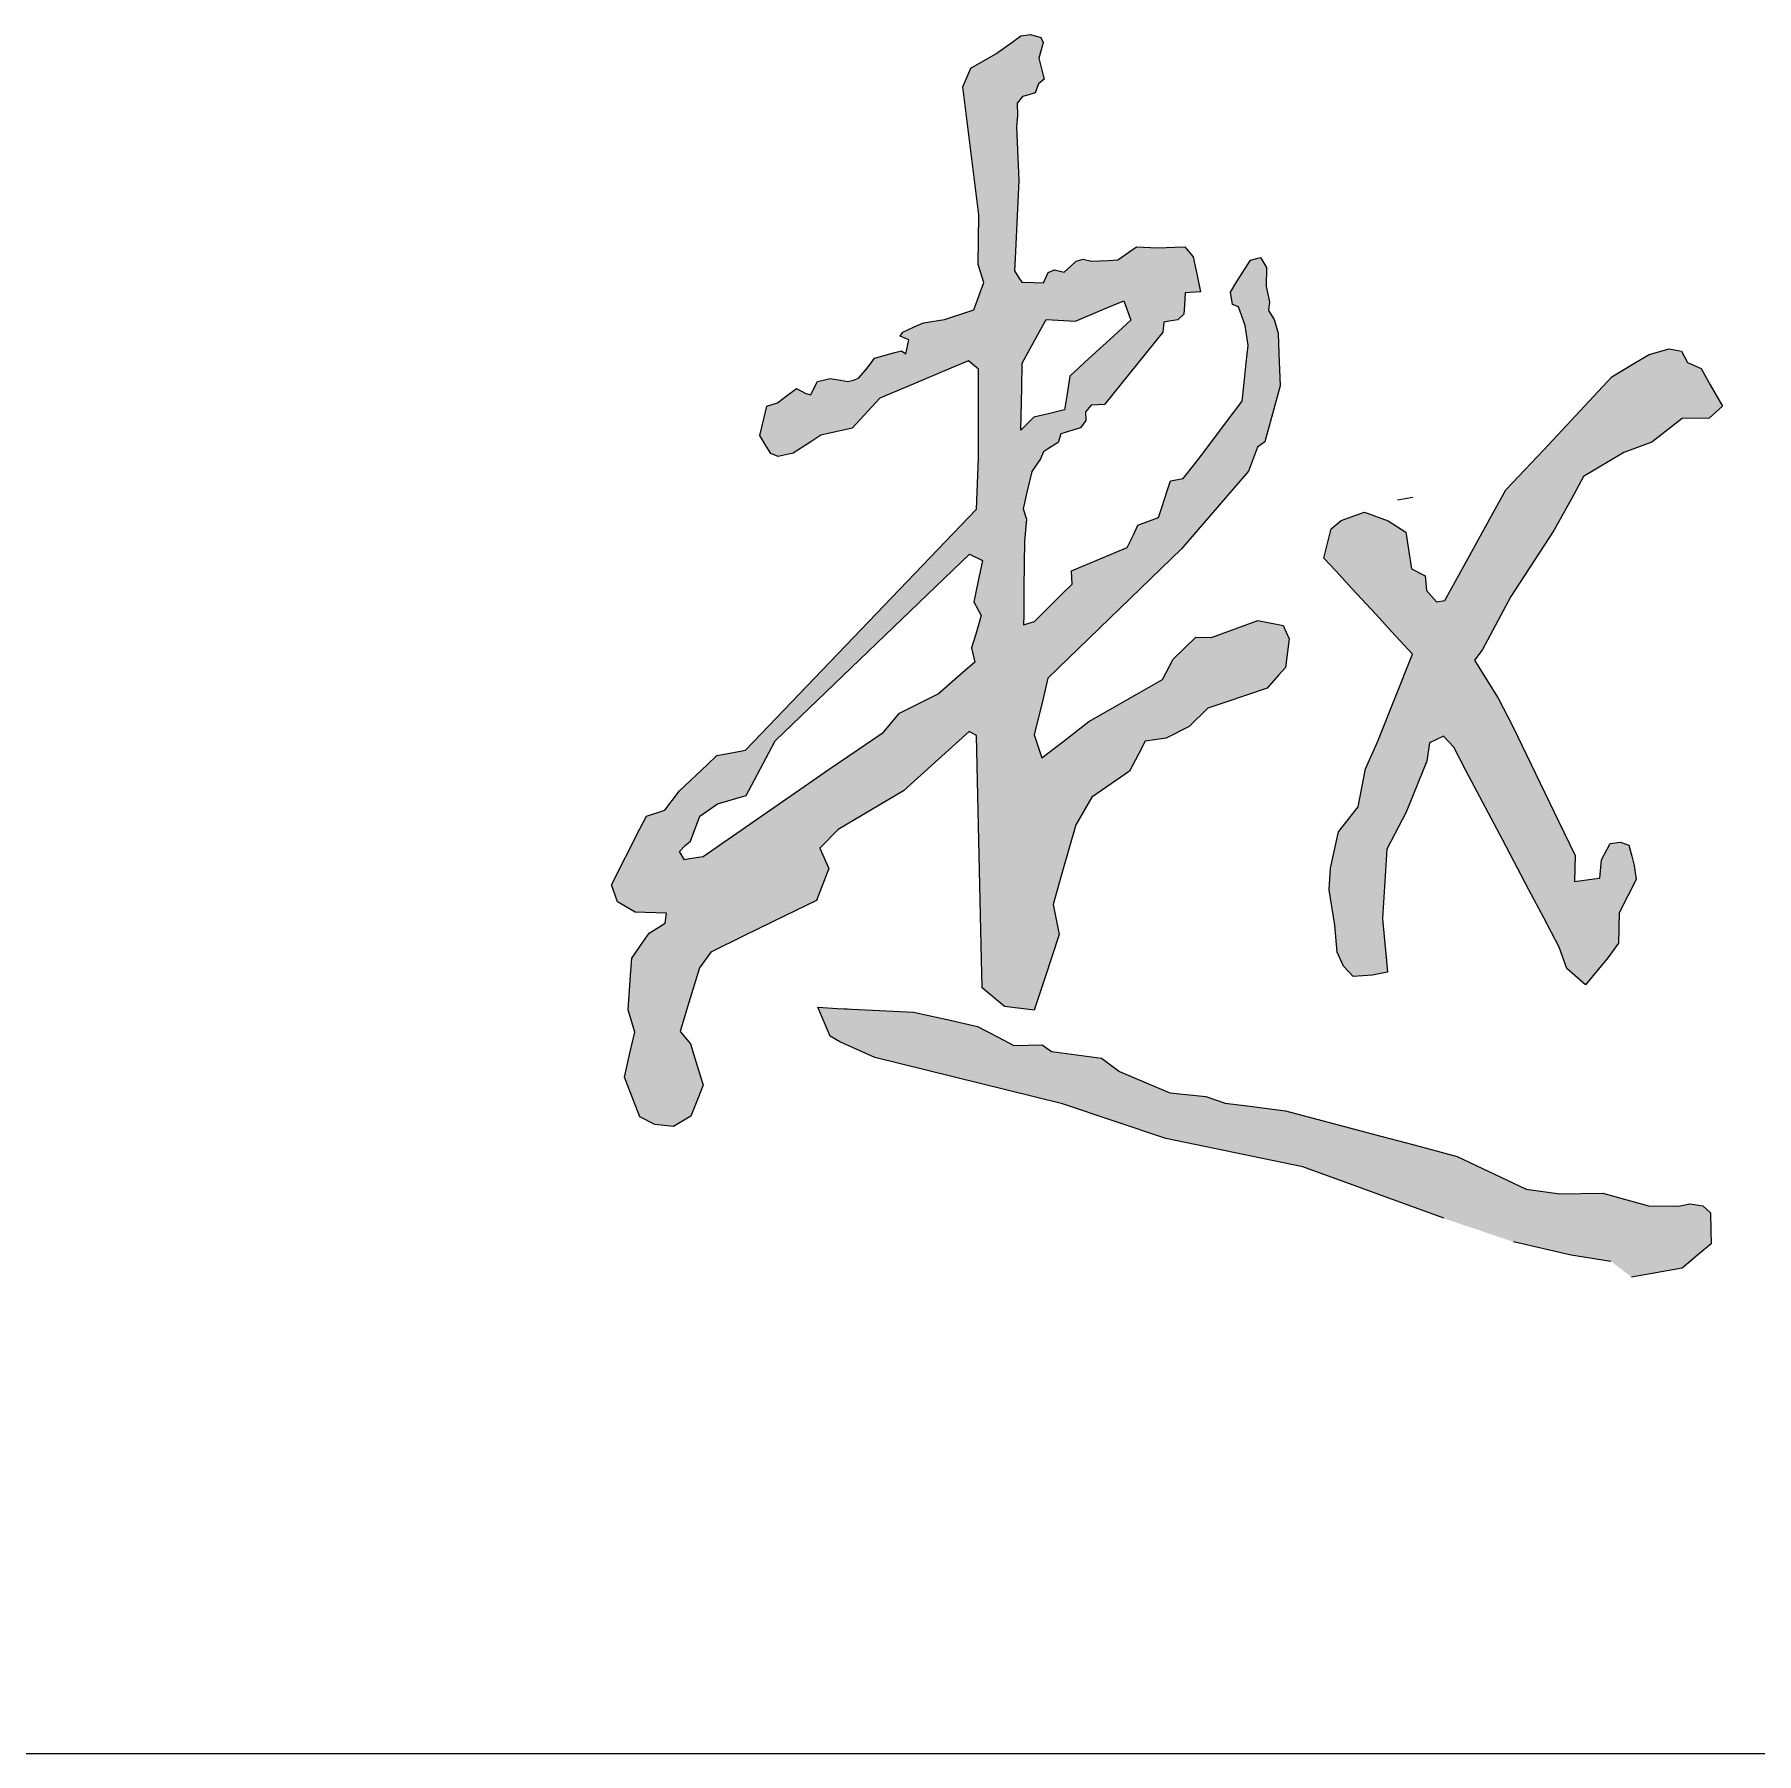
# Model space of a CAD drawing. Header units: inches. Extents: x -1293886 to -986005, y -15154 to 203628.
# Drawn here: x -1237307 to -1236730, y -2954 to -2378 of the extents above; entities that cross this region are included whole.
import ezdxf

# ---------------------------------------------------------------- set-up
doc = ezdxf.new("R2010")
doc.units = ezdxf.units.IN
doc.header["$LTSCALE"] = 100
doc.header["$MEASUREMENT"] = 0
doc.layers.get('0').update_dxf_attribs({"color": 252})
doc.layers.add('TK', color=142, linetype='Continuous')

# ---------------------------------------------------------------- blocks, each defined once
blk = doc.blocks.new('A$C05385F37')
at = {"layer": 'TK'}
blk.add_line((-8000, -29800), (-1000, -29800), dxfattribs=at)

msp = doc.modelspace()

# ---------------------------------------------------------------- hatches: boundary and pattern name
h = msp.add_hatch(color=1)
h.dxf.hatch_style = 1
h.paths.add_polyline_path([(-1236583.37, -2750.84), (-1236583.61, -2746.28), (-1236578.9, -2742.82), (-1236573.35, -2742.12), (-1236571.41, -2743.37), (-1236571.55, -2749.19), (-1236571.71, -2756.1), (-1236570.44, -2763.47), (-1236569.27, -2770.19), (-1236570.02, -2776.78), (-1236570.71, -2782.88), (-1236572.93, -2785.37), (-1236574.32, -2780.11), (-1236577.37, -2775.95), (-1236580.31, -2771.94), (-1236581.25, -2765.41), (-1236582.44, -2757.24)], flags=16)
h.paths.add_polyline_path([(-1236620.51, -2723.11), (-1236623.5, -2719.81), (-1236617.21, -2711), (-1236610.76, -2705.66), (-1236605.41, -2704.09), (-1236601.79, -2709.9), (-1236599.59, -2719.02), (-1236602.58, -2722.33), (-1236609.19, -2725.16), (-1236615.64, -2726.41)], flags=16)
h.paths.add_polyline_path([(-1236516.15, -2615.32), (-1236512.11, -2607.53), (-1236504.08, -2596.05), (-1236500.17, -2582.97), (-1236492.13, -2573.1), (-1236484.1, -2551.3), (-1236476.77, -2531.43), (-1236477.67, -2523.3), (-1236478.78, -2513.2), (-1236479.74, -2504.46), (-1236475.37, -2497.37), (-1236468.71, -2493.23), (-1236458.37, -2495.07), (-1236453.32, -2499.2), (-1236449.88, -2505.17), (-1236451.94, -2514.12), (-1236456.31, -2518.02), (-1236455.16, -2524.91), (-1236458.83, -2535.23), (-1236461.92, -2543.92), (-1236465.26, -2554.05), (-1236501.5, -2631.29), (-1236509.77, -2633.61), (-1236513.03, -2632.19), (-1236516.57, -2630.66), (-1236517.29, -2625.67), (-1236517.73, -2622.63), (-1236518.15, -2619.72)])
h.paths.add_polyline_path([(-1236597.44, -2686.02), (-1236596.65, -2688.27), (-1236594.93, -2693.14), (-1236593.59, -2696.94), (-1236588.04, -2705.61), (-1236588.44, -2711.17), (-1236586.19, -2715.67), (-1236585.2, -2717.63), (-1236580.09, -2717.79), (-1236577.59, -2717.87), (-1236576.52, -2715.27), (-1236577.05, -2712.89), (-1236577.81, -2709.46), (-1236579.83, -2706.14), (-1236582.7, -2696.41), (-1236581.64, -2689.48), (-1236580.98, -2685.2), (-1236578.97, -2680.96), (-1236577.5, -2677.86), (-1236581.37, -2674.03), (-1236592.83, -2675.37), (-1236599.2, -2676.11), (-1236605.47, -2676.83), (-1236607.78, -2682.05), (-1236601.95, -2682.44), (-1236599.23, -2682.63)], flags=16)
h.paths.add_polyline_path([(-1236632.19, -2565.18), (-1236629.69, -2567.05), (-1236622.54, -2564.88), (-1236615.39, -2567.27), (-1236612.79, -2572.46), (-1236614.52, -2580.69), (-1236616.19, -2588.6), (-1236619.5, -2593.25), (-1236619.29, -2598.88), (-1236619.12, -2603.2), (-1236619.03, -2605.63), (-1236608.02, -2591.52), (-1236600.87, -2590.22), (-1236596.1, -2588.7), (-1236590.25, -2580.04), (-1236581.37, -2572.9), (-1236577.25, -2558.82), (-1236571.4, -2548.64), (-1236562.52, -2543.88), (-1236554.93, -2545.61), (-1236549.73, -2550.38), (-1236552.12, -2557.74), (-1236555.15, -2565.97), (-1236558.15, -2574.12), (-1236572.27, -2591.95), (-1236594.2, -2614.52), (-1236593.24, -2617.39), (-1236541.67, -2601.73), (-1236537.27, -2603.83), (-1236534.98, -2607.84), (-1236532.77, -2611.71), (-1236537.65, -2616.05), (-1236542.77, -2620.6), (-1236612.24, -2665.64), (-1236610.12, -2668.39), (-1236604.83, -2669.03), (-1236601.01, -2669.49), (-1236598.26, -2662.04), (-1236591.28, -2661.2), (-1236582.78, -2660.17), (-1236577.37, -2659.51), (-1236573.91, -2661.83), (-1236569.13, -2665.03), (-1236564.38, -2666.07), (-1236560.74, -2666.86), (-1236557.39, -2662.47), (-1236555.41, -2659.87), (-1236553.16, -2657.81), (-1236545.68, -2650.98), (-1236537.69, -2647.44), (-1236533.15, -2645.43), (-1236528.8, -2645.32), (-1236526.47, -2648.71), (-1236527.53, -2657.39), (-1236528.05, -2661.69), (-1236528.52, -2665.49), (-1236540.18, -2668.68), (-1236545.25, -2670.06), (-1236548.16, -2674.07), (-1236549.28, -2675.61), (-1236552.48, -2680.01), (-1236556.85, -2680.88), (-1236561.55, -2684.4), (-1236560.84, -2692.61), (-1236555.68, -2713.73), (-1236550.51, -2716.55), (-1236546.55, -2718.71), (-1236539.01, -2719.83), (-1236530.4, -2720.14), (-1236522.92, -2717.65), (-1236514.52, -2714.85), (-1236508.67, -2712.89), (-1236507.31, -2708.7), (-1236507.31, -2700.68), (-1236507.31, -2695.4), (-1236504.33, -2692.65), (-1236494.46, -2692.88), (-1236485.74, -2693.08), (-1236481.38, -2692.88), (-1236477.94, -2695.86), (-1236471.97, -2697.01), (-1236469.44, -2692.19), (-1236467.9, -2689.25), (-1236459.58, -2688.06), (-1236456.36, -2691.04), (-1236458.89, -2695.63), (-1236460.98, -2699.43), (-1236462.51, -2702.21), (-1236459.81, -2704.58), (-1236457.44, -2705.48), (-1236451.42, -2695.46), (-1236421.63, -2658.56), (-1236421.28, -2653.93), (-1236423.42, -2650.9), (-1236424.07, -2649.97), (-1236428.59, -2652.14), (-1236491.15, -2682.21), (-1236498.33, -2680.84), (-1236499.04, -2676.56), (-1236501.36, -2674.42), (-1236501.54, -2669.97), (-1236499.4, -2664.26), (-1236497.55, -2659.34), (-1236492.98, -2654.46), (-1236480.21, -2641.25), (-1236434.1, -2617), (-1236430.47, -2615.08), (-1236428.77, -2600.85), (-1236433.02, -2593.59), (-1236436.34, -2587.93), (-1236440.28, -2564.65), (-1236439.07, -2560.86), (-1236437.22, -2555.03), (-1236442.69, -2551.56), (-1236447.52, -2551.56), (-1236449.41, -2548.11), (-1236442.95, -2541.65), (-1236441.99, -2533.25), (-1236437.79, -2521.41), (-1236429, -2519.31), (-1236423.46, -2524.08), (-1236418.34, -2528.49), (-1236423.65, -2563.42), (-1236421.74, -2572.97), (-1236419.44, -2584.42), (-1236417.72, -2592.06), (-1236415.83, -2600.47), (-1236407.41, -2599.51), (-1236399.57, -2592.44), (-1236374.26, -2574.63), (-1236365.85, -2575.35), (-1236362.24, -2579.2), (-1236361.28, -2588.56), (-1236360.88, -2592.48), (-1236370.65, -2596.73), (-1236371.85, -2604.89), (-1236406.46, -2622.16), (-1236419.68, -2621.72), (-1236425.76, -2621.51), (-1236433.04, -2625.28), (-1236475.03, -2652.88), (-1236476.07, -2659.35), (-1236472.31, -2658.57), (-1236409.15, -2629.99), (-1236403.46, -2631.67), (-1236399.44, -2634.9), (-1236399.06, -2638.78), (-1236397.89, -2644.22), (-1236398.8, -2649.13), (-1236440.64, -2710.73), (-1236439.13, -2712.94), (-1236437.45, -2715.41), (-1236359.97, -2739.11), (-1236336.56, -2746.27), (-1236323.88, -2747.05), (-1236311.14, -2747.83), (-1236290.52, -2755.44), (-1236225.66, -2766.84), (-1236218.97, -2768.02), (-1236214.85, -2771.64), (-1236212.51, -2773.71), (-1236204.45, -2771.24), (-1236197.91, -2769.24), (-1236192.04, -2771.44), (-1236187.84, -2775.64), (-1236180.39, -2782.66), (-1236180.14, -2788.19), (-1236179.99, -2791.37), (-1236185.17, -2796.24), (-1236192.97, -2799.76), (-1236202.28, -2796.24), (-1236209.78, -2793.4), (-1236227.29, -2786.78), (-1236240.03, -2786.68), (-1236252.36, -2783.16), (-1236261.77, -2780.47), (-1236274, -2776.98), (-1236281.54, -2774.83), (-1236290.45, -2772.28), (-1236327.35, -2766.06), (-1236352.01, -2758.01), (-1236411.9, -2741.92), (-1236456.7, -2727.08), (-1236465, -2732.36), (-1236485.89, -2756.5), (-1236492.7, -2764.38), (-1236499.07, -2771.74), (-1236505.5, -2779.17), (-1236511.33, -2785.91), (-1236517.09, -2783.41), (-1236522.55, -2781.04), (-1236523.89, -2775.87), (-1236525.37, -2770.13), (-1236526.87, -2764.34), (-1236528.34, -2758.67), (-1236528.92, -2753.48), (-1236524.89, -2750.22), (-1236517.85, -2749.46), (-1236517.34, -2754.49), (-1236516.74, -2760.52), (-1236516.17, -2766.24), (-1236509.79, -2765.3), (-1236502.5, -2761.53), (-1236500.99, -2754.24), (-1236494.44, -2747.95), (-1236483.19, -2737.14), (-1236474.31, -2722.3), (-1236476.07, -2715.51), (-1236479.85, -2714.25), (-1236485.74, -2712.29), (-1236491.17, -2715.26), (-1236500.23, -2720.21), (-1236516.29, -2732.84), (-1236530.93, -2735.01), (-1236540.29, -2736.4), (-1236547.94, -2735.41), (-1236552.57, -2734.8), (-1236555.24, -2734.46), (-1236555.26, -2740.55), (-1236555.3, -2751.23), (-1236556.05, -2797.08), (-1236556.79, -2805.39), (-1236561.8, -2808.57), (-1236566.08, -2812.11), (-1236575.61, -2813.46), (-1236584.04, -2792.52), (-1236586.5, -2778.85), (-1236590.96, -2764.56), (-1236595.26, -2755.81), (-1236604.64, -2758.88), (-1236614.63, -2764.41), (-1236651.54, -2789.16), (-1236659.33, -2790.62), (-1236670.5, -2792.71), (-1236676.61, -2793.86), (-1236676.1, -2785.27), (-1236676.59, -2772.88), (-1236671.73, -2764.62), (-1236661.76, -2764.37), (-1236657.15, -2764.26), (-1236655.68, -2769.72), (-1236650.81, -2771.42), (-1236644.25, -2765.59), (-1236598.05, -2737.4), (-1236599.02, -2734), (-1236605.1, -2735.46), (-1236630.63, -2744.45), (-1236638.41, -2742.5), (-1236642.79, -2737.89), (-1236645.05, -2735.51), (-1236645.22, -2731.08), (-1236642.3, -2727.92), (-1236641.24, -2712.6), (-1236637.03, -2710.2), (-1236632.52, -2706.44), (-1236628.46, -2700.89), (-1236626.06, -2691.58), (-1236607.78, -2682.05), (-1236617.35, -2682.56), (-1236629.71, -2683.22), (-1236632.15, -2683.35), (-1236637.61, -2688.68), (-1236649.08, -2699.9), (-1236657.33, -2701.74), (-1236669.33, -2712.92), (-1236690.38, -2725.97), (-1236693.54, -2727.93), (-1236696.25, -2721.98), (-1236700.53, -2712.57), (-1236695.18, -2707.86), (-1236693.13, -2706.06), (-1236682.92, -2702.53), (-1236577.91, -2629.02), (-1236687.96, -2669.92), (-1236693.84, -2667.11), (-1236695.95, -2661.94), (-1236694.78, -2657.24), (-1236690.78, -2653.96), (-1236685.31, -2649.45), (-1236669.63, -2641.98), (-1236627.34, -2624.84), (-1236626.17, -2621.08), (-1236632.04, -2621.55), (-1236635.29, -2621.81), (-1236638.7, -2614.4), (-1236643.47, -2604.01), (-1236642.41, -2587.47), (-1236641.73, -2576.71), (-1236641.25, -2569.28), (-1236640.09, -2565.18)])
h.paths.add_polyline_path([(-1236677.62, -2534.86), (-1236670.55, -2528.15), (-1236650.97, -2520.01), (-1236632.65, -2517.22), (-1236618.54, -2513.13), (-1236587.38, -2513.15), (-1236565.76, -2509.59), (-1236554.37, -2507.72), (-1236542.1, -2513.15), (-1236541.59, -2519.5), (-1236544.39, -2526.88), (-1236546.74, -2533.06), (-1236568.3, -2534.5), (-1236580.05, -2535.29), (-1236592.46, -2532.72), (-1236604.42, -2534.5), (-1236619.56, -2536.76), (-1236636.82, -2542.87), (-1236659.11, -2545.43), (-1236671.57, -2544.16), (-1236674.88, -2539.08)])
h.paths.add_polyline_path([(-1236579.24, -2427.9), (-1236576.09, -2422.6), (-1236576.04, -2422.6), (-1236560.12, -2421.46), (-1236546.18, -2444.53), (-1236545.59, -2458.61), (-1236545.39, -2463.45), (-1236547.06, -2465.36), (-1236548.09, -2470.34), (-1236550.14, -2477.96), (-1236555.57, -2482.07), (-1236561.73, -2491.01), (-1236577.72, -2502.01), (-1236591.81, -2506.26), (-1236618.54, -2513.13), (-1236624.78, -2512.12), (-1236626.23, -2508.35), (-1236621.73, -2507.62), (-1236614.47, -2506.45), (-1236605.92, -2499.94), (-1236600.74, -2495.99), (-1236589.53, -2491.97), (-1236582.86, -2486.32), (-1236575.03, -2477.33), (-1236568.82, -2470.2), (-1236567.78, -2457.47), (-1236569.52, -2453.27), (-1236576.19, -2447.76), (-1236580.77, -2443.97), (-1236583.01, -2437.76), (-1236581.99, -2432.54)])
h.paths.add_polyline_path([(-1237044.53, -2703.55), (-1237037.92, -2703.91), (-1237023.87, -2704.59), (-1237019.32, -2704.81), (-1237012.47, -2705.15), (-1237000.21, -2707.91), (-1236991.09, -2709.97), (-1236984.4, -2713.45), (-1236978.89, -2716.33), (-1236969.42, -2716.17), (-1236966.24, -2718.4), (-1236949.49, -2720.64), (-1236943.53, -2725.06), (-1236934.51, -2728.85), (-1236926.59, -2732.17), (-1236914.63, -2733.42), (-1236908.09, -2735.64), (-1236899.85, -2736.69), (-1236893.93, -2737.44), (-1236887.9, -2738.2), (-1236855.49, -2746.81), (-1236845.23, -2749.54), (-1236830.37, -2753.49), (-1236807.28, -2764.54), (-1236796.03, -2766.07), (-1236781.58, -2765.81), (-1236766.37, -2770.03), (-1236756.15, -2770.16), (-1236752.44, -2769.39), (-1236748.09, -2770.03), (-1236745.54, -2772.46), (-1236745.41, -2778.33), (-1236745.31, -2782.78), (-1236749.88, -2786.64), (-1236755, -2790.96), (-1236772, -2793.92), (-1236778.9, -2788.68), (-1236792.19, -2786.64), (-1236811.49, -2782.16), (-1236834.89, -2774.24), (-1236882.1, -2756.96), (-1236927.97, -2747.56), (-1236962.6, -2735.87), (-1237008.24, -2724.64), (-1237025.42, -2720.41), (-1237037.21, -2715.11), (-1237040.35, -2713.18), (-1237043.27, -2706.44)])
h.paths.add_polyline_path([(-1236864.31, -2538.72), (-1236861.39, -2537.67), (-1236853.55, -2540.56), (-1236847.56, -2544.41), (-1236846.7, -2550.19), (-1236845.74, -2556.69), (-1236841.14, -2558.96), (-1236840.71, -2563.88), (-1236837.29, -2567.72), (-1236834.5, -2567.3), (-1236832.15, -2563.02), (-1236825.06, -2550.13), (-1236819.44, -2539.93), (-1236814.06, -2530.16), (-1236801.33, -2516.83), (-1236778.56, -2492.34), (-1236770.62, -2487.58), (-1236766.13, -2484.89), (-1236759.38, -2482.96), (-1236755.28, -2483.75), (-1236753.3, -2487.58), (-1236748.67, -2489.56), (-1236745.63, -2494.98), (-1236741.58, -2502.19), (-1236746.03, -2506.22), (-1236755.02, -2506.35), (-1236765.2, -2514.28), (-1236774.59, -2517.71), (-1236788.14, -2525.79), (-1236792.06, -2533.24), (-1236797.98, -2543.78), (-1236812.38, -2565.93), (-1236821.87, -2583.67), (-1236822.53, -2584.51), (-1236824.65, -2587.22), (-1236820.78, -2593.45), (-1236816.69, -2600.04), (-1236811.8, -2609.53), (-1236796.49, -2641.17), (-1236790.93, -2652.68), (-1236791.05, -2661.36), (-1236784.47, -2660.5), (-1236782.58, -2660.25), (-1236782.11, -2654.11), (-1236779.13, -2648.65), (-1236775.66, -2648.28), (-1236772.86, -2649.21), (-1236771.93, -2652.93), (-1236771.15, -2656.04), (-1236770.43, -2660.76), (-1236773.24, -2666.22), (-1236776.17, -2671.95), (-1236776.32, -2682.04), (-1236779.96, -2686.94), (-1236783.18, -2690.86), (-1236787.45, -2696.06), (-1236793.68, -2690.58), (-1236796.21, -2683.44), (-1236801.39, -2673.64), (-1236806.4, -2664.16), (-1236815.27, -2647.38), (-1236821.83, -2634.99), (-1236827.66, -2623.97), (-1236831.5, -2616.39), (-1236835, -2612.75), (-1236839.63, -2614.99), (-1236840.61, -2621.15), (-1236843.27, -2627.73), (-1236847.51, -2638.21), (-1236853.91, -2650.54), (-1236854.61, -2661.32), (-1236855.45, -2673.78), (-1236854.75, -2681.06), (-1236854.2, -2686.75), (-1236853.72, -2691.82), (-1236858.81, -2692.81), (-1236865.26, -2693.23), (-1236868.48, -2689.74), (-1236870.58, -2685.12), (-1236871.42, -2676.02), (-1236873.24, -2664.26), (-1236872.82, -2656.98), (-1236870.16, -2644.8), (-1236863.58, -2636.41), (-1236861.06, -2623.67), (-1236856.99, -2614.43), (-1236845.34, -2585.31), (-1236852.25, -2577.81), (-1236857.69, -2571.91), (-1236865.63, -2563.29), (-1236871.08, -2557.39), (-1236875.03, -2553.09), (-1236872.6, -2543.26), (-1236869.24, -2540.49)])
h.paths.add_polyline_path([(-1237088.88, -2649.26), (-1237087.16, -2647.91), (-1237084.09, -2639.54), (-1237078.17, -2635.45), (-1237068.56, -2632.6), (-1237063.86, -2623.81), (-1237058.77, -2614.3), (-1236993.73, -2551.78), (-1236989.36, -2553.84), (-1236990.9, -2561.29), (-1236992.24, -2567.74), (-1236989.88, -2572.33), (-1236991.67, -2578.5), (-1236993.03, -2583.13), (-1236991.99, -2587.95), (-1236995.15, -2590.72), (-1236998.61, -2593.77), (-1237004.1, -2598.6), (-1237017.5, -2605.24), (-1237022.98, -2611.86), (-1237031.36, -2617.52), (-1237040.76, -2623.87), (-1237082.89, -2653.1), (-1237087.5, -2653.87), (-1237089.19, -2654.15), (-1237090.88, -2651.41)], flags=16)
h.paths.add_polyline_path([(-1236972.18, -2505.9), (-1236976.52, -2510.2), (-1236976.22, -2496.05), (-1236976.05, -2487.74), (-1236970.91, -2478.37), (-1236968.04, -2473.13), (-1236958.23, -2473.66), (-1236949.09, -2469.82), (-1236942.04, -2466.87), (-1236939.65, -2473.36), (-1236946.73, -2479.84), (-1236953.73, -2486.26), (-1236960.18, -2492.16), (-1236961.18, -2498.71), (-1236961.9, -2503.42), (-1236966.78, -2504.6)], flags=16)
h.paths.add_polyline_path([(-1236994.27, -2391.32), (-1236993.26, -2388.89), (-1236984.91, -2384.12), (-1236979.59, -2380.31), (-1236976.56, -2378.13), (-1236973.33, -2377.64), (-1236969.84, -2378.66), (-1236969.02, -2380.31), (-1236969.74, -2382.77), (-1236970.55, -2385.57), (-1236969.84, -2388.31), (-1236969.05, -2391.35), (-1236968.7, -2392.67), (-1236970.66, -2394.16), (-1236971.69, -2397.24), (-1236973.84, -2397.85), (-1236976.03, -2398.47), (-1236977.74, -2400.72), (-1236977.64, -2404.83), (-1236977.95, -2408.62), (-1236977.16, -2426.61), (-1236978.12, -2445.56), (-1236978.48, -2452.59), (-1236978.7, -2456.84), (-1236977.22, -2459.13), (-1236976.26, -2460.6), (-1236972.24, -2460.75), (-1236968.92, -2460.88), (-1236967.44, -2457.41), (-1236965.27, -2456.5), (-1236962.01, -2457.32), (-1236959.75, -2455.24), (-1236958.01, -2453.64), (-1236955.68, -2452.98), (-1236952.87, -2453.61), (-1236947.26, -2453.34), (-1236944.05, -2453.18), (-1236937.85, -2448.81), (-1236930.79, -2449.18), (-1236925, -2448.9), (-1236921.64, -2448.75), (-1236918.8, -2452.09), (-1236917.51, -2458.38), (-1236916.39, -2463.85), (-1236921.53, -2464.22), (-1236921.74, -2468.3), (-1236921.9, -2471.38), (-1236923.92, -2473.22), (-1236926.87, -2473.71), (-1236928.63, -2474), (-1236928.98, -2477.43), (-1236948.5, -2501.58), (-1236953.01, -2501.88), (-1236954.91, -2504.04), (-1236954.74, -2506.98), (-1236956.56, -2509.4), (-1236961.66, -2510.95), (-1236963.19, -2511.42), (-1236964.08, -2514.32), (-1236967.28, -2516.4), (-1236968.91, -2517.45), (-1236969.96, -2519.85), (-1236972.91, -2524.05), (-1236974.5, -2530.99), (-1236975.76, -2536.52), (-1236974.62, -2540.01), (-1236974.98, -2543.67), (-1236975.35, -2547.35), (-1236975.5, -2562.87), (-1236975.59, -2571.92), (-1236975.62, -2575.44), (-1236971.97, -2574.36), (-1236967.68, -2570.07), (-1236962.7, -2565.09), (-1236959.4, -2561.8), (-1236959.55, -2557.35), (-1236956.64, -2556.12), (-1236953.4, -2554.76), (-1236944.93, -2551.2), (-1236940.89, -2549.5), (-1236938.85, -2545.24), (-1236937.31, -2542.04), (-1236933.48, -2540.64), (-1236930.4, -2539.52), (-1236929.18, -2535.74), (-1236928.41, -2533.34), (-1236927.39, -2530.15), (-1236926.43, -2527.17), (-1236922.13, -2526.39), (-1236918.3, -2521.49), (-1236914.89, -2517.13), (-1236906.94, -2506.49), (-1236902.45, -2500.48), (-1236901.68, -2493.29), (-1236901.06, -2487.61), (-1236900.44, -2481.86), (-1236901.43, -2475.18), (-1236903.66, -2468.92), (-1236905.65, -2468.09), (-1236906.31, -2463.96), (-1236904.24, -2460.42), (-1236899.62, -2453.23), (-1236896.31, -2452.41), (-1236894.25, -2455.71), (-1236894.41, -2462.07), (-1236893.26, -2467.27), (-1236893.59, -2470.16), (-1236891.69, -2473.13), (-1236890.37, -2477.75), (-1236890.12, -2484.52), (-1236889.72, -2495.33), (-1236894.82, -2514.1), (-1236897.27, -2515.96), (-1236900.3, -2523.99), (-1236922.68, -2549.93), (-1236967.45, -2593.26), (-1236969.09, -2600.06), (-1236972.04, -2612.28), (-1236969.56, -2619.97), (-1236962.53, -2614.58), (-1236953.72, -2607.83), (-1236937.68, -2598.65), (-1236929.05, -2593.71), (-1236925.49, -2586.94), (-1236917.95, -2579.55), (-1236912.65, -2579.66), (-1236897.11, -2574.02), (-1236888.7, -2575.63), (-1236886.62, -2580.12), (-1236887.2, -2584.5), (-1236887.89, -2589.72), (-1236890.2, -2592.32), (-1236893.99, -2596.61), (-1236907.9, -2601.36), (-1236913.9, -2603.4), (-1236920.16, -2609.52), (-1236927.92, -2613.4), (-1236934.87, -2614.42), (-1236937.12, -2618.71), (-1236940.12, -2624.43), (-1236947.74, -2629.74), (-1236952.73, -2633.2), (-1236958.16, -2642.4), (-1236963, -2659.52), (-1236965.71, -2669.12), (-1236963.65, -2679.12), (-1236968.56, -2693.82), (-1236972.12, -2704.5), (-1236981.96, -2703.29), (-1236989.48, -2697.09), (-1236989.8, -2682.72), (-1236991.4, -2612.51), (-1236993.89, -2611.12), (-1237004.17, -2620.43), (-1237015.89, -2631.05), (-1237037.73, -2644.02), (-1237043.83, -2650.3), (-1237040.89, -2657.1), (-1237044.97, -2667.73), (-1237055.61, -2672.94), (-1237069.09, -2679.53), (-1237080.37, -2685.05), (-1237084.15, -2690.37), (-1237088.13, -2703.39), (-1237090.65, -2711.67), (-1237087.14, -2715.82), (-1237085.36, -2721.74), (-1237082.99, -2729.63), (-1237085.56, -2736.14), (-1237087.11, -2740.07), (-1237092.86, -2743.44), (-1237099.18, -2742.85), (-1237104.12, -2740.29), (-1237106.29, -2734.76), (-1237109.33, -2727.02), (-1237107.47, -2718.98), (-1237105.83, -2711.88), (-1237108.06, -2704.38), (-1237107.27, -2692.94), (-1237106.87, -2687.14), (-1237103.33, -2682.09), (-1237100.99, -2678.77), (-1237095.63, -2675.38), (-1237095.23, -2672.03), (-1237102.34, -2671.83), (-1237105.74, -2671.73), (-1237111.62, -2668.28), (-1237113.59, -2662.56), (-1237104.12, -2643.81), (-1237101.96, -2639.56), (-1237095.83, -2637.5), (-1237090.89, -2630.99), (-1237081.61, -2622.31), (-1237078.31, -2619.22), (-1237072.73, -2618.17), (-1237068.71, -2617.41), (-1236991.37, -2536.71), (-1236990.74, -2519.55), (-1236990.69, -2500.9), (-1236990.67, -2489.79), (-1236994.09, -2487.02), (-1236999.96, -2489.49), (-1237012.61, -2494.81), (-1237023.77, -2499.51), (-1237032.99, -2509.54), (-1237043.52, -2511.87), (-1237046.92, -2514.1), (-1237052.79, -2517.95), (-1237057.87, -2518.99), (-1237060.32, -2518.03), (-1237061.81, -2515.59), (-1237064, -2511.99), (-1237062.66, -2506.45), (-1237061.63, -2502.2), (-1237058.09, -2501.03), (-1237055.11, -2498.8), (-1237051.72, -2496.26), (-1237048.52, -2497.95), (-1237046.92, -2498.37), (-1237045.86, -2496.25), (-1237044.67, -2493.87), (-1237040.44, -2492.85), (-1237036.93, -2493.49), (-1237034.44, -2493.94), (-1237032.57, -2493.49), (-1237030.87, -2492.74), (-1237028.42, -2489.98), (-1237026.93, -2487.96), (-1237025.59, -2486.14), (-1237018.75, -2484.24), (-1237016.49, -2483.62), (-1237015.03, -2484.67), (-1237014.07, -2479.99), (-1237016.94, -2478.72), (-1237016.09, -2477.34), (-1237012.26, -2475.64), (-1237009.15, -2474.26), (-1237002.06, -2473.09), (-1236993.66, -2470.32), (-1236992.32, -2469.88), (-1236990.66, -2465.32), (-1236988.98, -2460.7), (-1236990.83, -2454.73), (-1236990.66, -2438.09), (-1236995.46, -2399.62), (-1236996, -2395.22)])
edge = h.paths.add_edge_path(flags=17)
edge.add_line((-1237037.92, -2703.91), (-1237034.73, -2704.06))

# ---------------------------------------------------------------- linework, layer by layer
at = {"color": 1}
for p, q in [((-1236984.91, -2384.12), (-1236979.59, -2380.31)), ((-1236979.59, -2380.31), (-1236976.56, -2378.13)), ((-1236976.56, -2378.13), (-1236973.33, -2377.64)), ((-1236973.33, -2377.64), (-1236969.84, -2378.66)), ((-1236969.84, -2378.66), (-1236969.02, -2380.31)), ((-1236969.02, -2380.31), (-1236969.74, -2382.77)), ((-1236993.26, -2388.89), (-1236984.91, -2384.12)), ((-1236969.74, -2382.77), (-1236970.55, -2385.57)), ((-1236970.55, -2385.57), (-1236969.84, -2388.31)), ((-1236996, -2395.22), (-1236994.27, -2391.32)), ((-1236994.27, -2391.32), (-1236993.26, -2388.89)), ((-1236968.7, -2392.67), (-1236970.66, -2394.16)), ((-1236969.84, -2388.31), (-1236969.05, -2391.35)), ((-1236969.05, -2391.35), (-1236968.7, -2392.67)), ((-1236995.46, -2399.62), (-1236996, -2395.22)), ((-1236976.03, -2398.47), (-1236977.74, -2400.72)), ((-1236973.84, -2397.85), (-1236976.03, -2398.47)), ((-1236971.69, -2397.24), (-1236973.84, -2397.85)), ((-1236970.66, -2394.16), (-1236971.69, -2397.24)), ((-1236990.66, -2438.09), (-1236995.46, -2399.62)), ((-1236977.64, -2404.83), (-1236977.95, -2408.62)), ((-1236977.74, -2400.72), (-1236977.64, -2404.83)), ((-1236977.95, -2408.62), (-1236977.16, -2426.61)), ((-1236977.16, -2426.61), (-1236978.12, -2445.56)), ((-1236990.83, -2454.73), (-1236990.66, -2438.09)), ((-1236978.12, -2445.56), (-1236978.48, -2452.59)), ((-1236944.05, -2453.18), (-1236937.85, -2448.81)), ((-1236937.85, -2448.81), (-1236930.79, -2449.18)), ((-1236930.79, -2449.18), (-1236925, -2448.9)), ((-1236925, -2448.9), (-1236921.64, -2448.75)), ((-1236921.64, -2448.75), (-1236918.8, -2452.09)), ((-1236988.98, -2460.7), (-1236990.83, -2454.73)), ((-1236978.48, -2452.59), (-1236978.7, -2456.84)), ((-1236978.7, -2456.84), (-1236977.22, -2459.13)), ((-1236967.44, -2457.41), (-1236965.27, -2456.5)), ((-1236965.27, -2456.5), (-1236962.01, -2457.32)), ((-1236962.01, -2457.32), (-1236959.75, -2455.24)), ((-1236959.75, -2455.24), (-1236958.01, -2453.64)), ((-1236958.01, -2453.64), (-1236955.68, -2452.98)), ((-1236955.68, -2452.98), (-1236952.87, -2453.61)), ((-1236952.87, -2453.61), (-1236947.26, -2453.34)), ((-1236947.26, -2453.34), (-1236944.05, -2453.18)), ((-1236918.8, -2452.09), (-1236917.51, -2458.38)), ((-1236904.24, -2460.42), (-1236899.62, -2453.23)), ((-1236899.62, -2453.23), (-1236896.31, -2452.41)), ((-1236896.31, -2452.41), (-1236894.25, -2455.71)), ((-1236894.25, -2455.71), (-1236894.41, -2462.07)), ((-1236990.66, -2465.32), (-1236988.98, -2460.7)), ((-1236977.22, -2459.13), (-1236976.26, -2460.6)), ((-1236976.26, -2460.6), (-1236972.24, -2460.75)), ((-1236972.24, -2460.75), (-1236968.92, -2460.88)), ((-1236968.92, -2460.88), (-1236967.44, -2457.41)), ((-1236917.51, -2458.38), (-1236916.39, -2463.85)), ((-1236906.31, -2463.96), (-1236904.24, -2460.42)), ((-1236894.41, -2462.07), (-1236893.26, -2467.27)), ((-1236992.32, -2469.88), (-1236990.66, -2465.32)), ((-1236949.09, -2469.82), (-1236942.04, -2466.87)), ((-1236942.04, -2466.87), (-1236939.65, -2473.36)), ((-1236921.74, -2468.3), (-1236921.9, -2471.38)), ((-1236921.53, -2464.22), (-1236921.74, -2468.3)), ((-1236916.39, -2463.85), (-1236921.53, -2464.22)), ((-1236905.65, -2468.09), (-1236906.31, -2463.96)), ((-1236903.66, -2468.92), (-1236905.65, -2468.09)), ((-1236893.26, -2467.27), (-1236893.59, -2470.16)), ((-1237012.26, -2475.64), (-1237009.15, -2474.26)), ((-1237009.15, -2474.26), (-1237002.06, -2473.09)), ((-1237002.06, -2473.09), (-1236993.66, -2470.32)), ((-1236993.66, -2470.32), (-1236992.32, -2469.88)), ((-1236970.91, -2478.37), (-1236968.04, -2473.13)), ((-1236968.04, -2473.13), (-1236958.23, -2473.66)), ((-1236958.23, -2473.66), (-1236949.09, -2469.82)), ((-1236939.65, -2473.36), (-1236946.73, -2479.84)), ((-1236928.63, -2474), (-1236928.98, -2477.43)), ((-1236926.87, -2473.71), (-1236928.63, -2474)), ((-1236923.92, -2473.22), (-1236926.87, -2473.71)), ((-1236921.9, -2471.38), (-1236923.92, -2473.22)), ((-1236901.43, -2475.18), (-1236903.66, -2468.92)), ((-1236893.59, -2470.16), (-1236891.69, -2473.13)), ((-1236891.69, -2473.13), (-1236890.37, -2477.75)), ((-1237016.94, -2478.72), (-1237016.09, -2477.34)), ((-1237014.07, -2479.99), (-1237016.94, -2478.72)), ((-1237016.09, -2477.34), (-1237012.26, -2475.64)), ((-1237015.03, -2484.67), (-1237014.07, -2479.99)), ((-1236976.05, -2487.74), (-1236970.91, -2478.37)), ((-1236946.73, -2479.84), (-1236953.73, -2486.26)), ((-1236928.98, -2477.43), (-1236948.5, -2501.58)), ((-1236900.44, -2481.86), (-1236901.43, -2475.18)), ((-1236890.37, -2477.75), (-1236890.12, -2484.52)), ((-1237025.59, -2486.14), (-1237018.75, -2484.24)), ((-1237018.75, -2484.24), (-1237016.49, -2483.62)), ((-1237016.49, -2483.62), (-1237015.03, -2484.67)), ((-1237015.03, -2484.67), (-1237015.03, -2484.67)), ((-1236901.06, -2487.61), (-1236900.44, -2481.86)), ((-1236890.12, -2484.52), (-1236889.72, -2495.33)), ((-1236770.62, -2487.58), (-1236766.13, -2484.89)), ((-1236766.13, -2484.89), (-1236759.38, -2482.96)), ((-1236759.38, -2482.96), (-1236755.28, -2483.75)), ((-1236755.28, -2483.75), (-1236753.3, -2487.58)), ((-1237030.87, -2492.74), (-1237028.42, -2489.98)), ((-1237028.42, -2489.98), (-1237026.93, -2487.96)), ((-1237026.93, -2487.96), (-1237025.59, -2486.14)), ((-1236999.96, -2489.49), (-1237012.61, -2494.81)), ((-1236994.09, -2487.02), (-1236999.96, -2489.49)), ((-1236990.67, -2489.79), (-1236994.09, -2487.02)), ((-1236990.69, -2500.9), (-1236990.67, -2489.79)), ((-1236976.22, -2496.05), (-1236976.05, -2487.74)), ((-1236953.73, -2486.26), (-1236960.18, -2492.16)), ((-1236901.68, -2493.29), (-1236901.06, -2487.61)), ((-1236778.56, -2492.34), (-1236770.62, -2487.58)), ((-1236753.3, -2487.58), (-1236748.67, -2489.56)), ((-1236748.67, -2489.56), (-1236745.63, -2494.98)), ((-1237055.11, -2498.8), (-1237051.72, -2496.26)), ((-1237051.72, -2496.26), (-1237048.52, -2497.95)), ((-1237046.92, -2498.37), (-1237045.86, -2496.25)), ((-1237045.86, -2496.25), (-1237044.67, -2493.87)), ((-1237044.67, -2493.87), (-1237040.44, -2492.85)), ((-1237040.44, -2492.85), (-1237036.93, -2493.49)), ((-1237036.93, -2493.49), (-1237034.44, -2493.94)), ((-1237034.44, -2493.94), (-1237032.57, -2493.49)), ((-1237032.57, -2493.49), (-1237030.87, -2492.74)), ((-1237030.87, -2492.74), (-1237030.87, -2492.74)), ((-1237012.61, -2494.81), (-1237023.77, -2499.51)), ((-1236976.52, -2510.2), (-1236976.22, -2496.05)), ((-1236960.18, -2492.16), (-1236961.18, -2498.71)), ((-1236902.45, -2500.48), (-1236901.68, -2493.29)), ((-1236889.72, -2495.33), (-1236894.82, -2514.1)), ((-1236801.33, -2516.83), (-1236778.56, -2492.34)), ((-1236745.63, -2494.98), (-1236741.58, -2502.19)), ((-1237062.66, -2506.45), (-1237061.63, -2502.2)), ((-1237061.63, -2502.2), (-1237058.09, -2501.03)), ((-1237058.09, -2501.03), (-1237055.11, -2498.8)), ((-1237048.52, -2497.95), (-1237046.92, -2498.37)), ((-1237023.77, -2499.51), (-1237032.99, -2509.54)), ((-1236990.74, -2519.55), (-1236990.69, -2500.9)), ((-1236961.18, -2498.71), (-1236961.9, -2503.42)), ((-1236953.01, -2501.88), (-1236954.91, -2504.04)), ((-1236948.5, -2501.58), (-1236953.01, -2501.88)), ((-1236906.94, -2506.49), (-1236902.45, -2500.48)), ((-1236741.58, -2502.19), (-1236746.03, -2506.22)), ((-1237064, -2511.99), (-1237062.66, -2506.45)), ((-1236972.18, -2505.9), (-1236976.52, -2510.2)), ((-1236966.78, -2504.6), (-1236972.18, -2505.9)), ((-1236961.9, -2503.42), (-1236966.78, -2504.6)), ((-1236954.74, -2506.98), (-1236956.56, -2509.4)), ((-1236954.91, -2504.04), (-1236954.74, -2506.98)), ((-1236914.89, -2517.13), (-1236906.94, -2506.49)), ((-1236755.02, -2506.35), (-1236765.2, -2514.28)), ((-1236746.03, -2506.22), (-1236755.02, -2506.35)), ((-1237061.81, -2515.59), (-1237064, -2511.99)), ((-1237046.92, -2514.1), (-1237052.79, -2517.95)), ((-1237043.52, -2511.87), (-1237046.92, -2514.1)), ((-1237032.99, -2509.54), (-1237043.52, -2511.87)), ((-1236964.08, -2514.32), (-1236967.28, -2516.4)), ((-1236963.19, -2511.42), (-1236964.08, -2514.32)), ((-1236961.66, -2510.95), (-1236963.19, -2511.42)), ((-1236956.56, -2509.4), (-1236961.66, -2510.95)), ((-1236894.82, -2514.1), (-1236897.27, -2515.96)), ((-1236765.2, -2514.28), (-1236774.59, -2517.71)), ((-1237060.32, -2518.03), (-1237061.81, -2515.59)), ((-1237057.87, -2518.99), (-1237060.32, -2518.03)), ((-1237052.79, -2517.95), (-1237057.87, -2518.99)), ((-1236991.37, -2536.71), (-1236990.74, -2519.55)), ((-1236969.96, -2519.85), (-1236972.91, -2524.05)), ((-1236968.91, -2517.45), (-1236969.96, -2519.85)), ((-1236967.28, -2516.4), (-1236968.91, -2517.45)), ((-1236918.3, -2521.49), (-1236914.89, -2517.13)), ((-1236897.27, -2515.96), (-1236900.3, -2523.99)), ((-1236814.06, -2530.16), (-1236801.33, -2516.83)), ((-1236774.59, -2517.71), (-1236788.14, -2525.79)), ((-1236972.91, -2524.05), (-1236974.5, -2530.99)), ((-1236900.3, -2523.99), (-1236922.68, -2549.93)), ((-1236922.13, -2526.39), (-1236918.3, -2521.49)), ((-1236788.14, -2525.79), (-1236792.06, -2533.24)), ((-1236974.5, -2530.99), (-1236975.76, -2536.52)), ((-1236928.41, -2533.34), (-1236927.39, -2530.15)), ((-1236927.39, -2530.15), (-1236926.43, -2527.17)), ((-1236926.43, -2527.17), (-1236922.13, -2526.39)), ((-1236819.44, -2539.93), (-1236814.06, -2530.16)), ((-1237068.71, -2617.41), (-1236991.37, -2536.71)), ((-1236975.76, -2536.52), (-1236974.62, -2540.01)), ((-1236930.4, -2539.52), (-1236929.18, -2535.74)), ((-1236929.18, -2535.74), (-1236928.41, -2533.34)), ((-1236864.31, -2538.72), (-1236861.39, -2537.67)), ((-1236861.39, -2537.67), (-1236861.39, -2537.67)), ((-1236861.39, -2537.67), (-1236853.55, -2540.56)), ((-1236845.29, -2532.72), (-1236850.39, -2533.71)), ((-1236792.06, -2533.24), (-1236797.98, -2543.78)), ((-1236974.62, -2540.01), (-1236974.98, -2543.67)), ((-1236938.85, -2545.24), (-1236937.31, -2542.04)), ((-1236937.31, -2542.04), (-1236933.48, -2540.64)), ((-1236933.48, -2540.64), (-1236930.4, -2539.52)), ((-1236875.03, -2553.09), (-1236872.6, -2543.26)), ((-1236872.6, -2543.26), (-1236869.24, -2540.49)), ((-1236869.24, -2540.49), (-1236864.31, -2538.72)), ((-1236853.55, -2540.56), (-1236847.56, -2544.41)), ((-1236825.06, -2550.13), (-1236819.44, -2539.93)), ((-1236975.35, -2547.35), (-1236975.5, -2562.87)), ((-1236974.98, -2543.67), (-1236975.35, -2547.35)), ((-1236940.89, -2549.5), (-1236938.85, -2545.24)), ((-1236847.56, -2544.41), (-1236846.7, -2550.19)), ((-1236797.98, -2543.78), (-1236812.38, -2565.93)), ((-1237058.77, -2614.3), (-1236993.73, -2551.78)), ((-1236993.73, -2551.78), (-1236989.36, -2553.84)), ((-1236989.36, -2553.84), (-1236990.9, -2561.29)), ((-1236922.68, -2549.93), (-1236967.45, -2593.26)), ((-1236956.64, -2556.12), (-1236953.4, -2554.76)), ((-1236953.4, -2554.76), (-1236944.93, -2551.2)), ((-1236944.93, -2551.2), (-1236940.89, -2549.5)), ((-1236871.08, -2557.39), (-1236875.03, -2553.09)), ((-1236846.7, -2550.19), (-1236845.74, -2556.69)), ((-1236832.15, -2563.02), (-1236825.06, -2550.13)), ((-1236959.55, -2557.35), (-1236956.64, -2556.12)), ((-1236959.4, -2561.8), (-1236959.55, -2557.35)), ((-1236865.63, -2563.29), (-1236871.08, -2557.39)), ((-1236845.74, -2556.69), (-1236841.14, -2558.96)), ((-1236841.14, -2558.96), (-1236840.71, -2563.88)), ((-1236990.9, -2561.29), (-1236992.24, -2567.74)), ((-1236975.5, -2562.87), (-1236975.59, -2571.92)), ((-1236967.68, -2570.07), (-1236962.7, -2565.09)), ((-1236962.7, -2565.09), (-1236959.4, -2561.8)), ((-1236857.69, -2571.91), (-1236865.63, -2563.29)), ((-1236840.71, -2563.88), (-1236837.29, -2567.72)), ((-1236834.5, -2567.3), (-1236832.15, -2563.02)), ((-1236812.38, -2565.93), (-1236821.87, -2583.67)), ((-1236992.24, -2567.74), (-1236989.88, -2572.33)), ((-1236989.88, -2572.33), (-1236991.67, -2578.5)), ((-1236975.59, -2571.92), (-1236975.62, -2575.44)), ((-1236971.97, -2574.36), (-1236967.68, -2570.07)), ((-1236852.25, -2577.81), (-1236857.69, -2571.91)), ((-1236837.29, -2567.72), (-1236834.5, -2567.3)), ((-1236975.62, -2575.44), (-1236971.97, -2574.36)), ((-1236912.65, -2579.66), (-1236897.11, -2574.02)), ((-1236897.11, -2574.02), (-1236888.7, -2575.63)), ((-1236888.7, -2575.63), (-1236886.62, -2580.12)), ((-1236845.34, -2585.31), (-1236852.25, -2577.81)), ((-1236991.67, -2578.5), (-1236993.03, -2583.13)), ((-1236993.03, -2583.13), (-1236991.99, -2587.95)), ((-1236925.49, -2586.94), (-1236917.95, -2579.55)), ((-1236917.95, -2579.55), (-1236912.65, -2579.66)), ((-1236886.62, -2580.12), (-1236887.2, -2584.5)), ((-1236821.87, -2583.67), (-1236822.53, -2584.51)), ((-1236991.99, -2587.95), (-1236995.15, -2590.72)), ((-1236929.05, -2593.71), (-1236925.49, -2586.94)), ((-1236925.49, -2586.94), (-1236925.49, -2586.94)), ((-1236887.89, -2589.72), (-1236890.2, -2592.32)), ((-1236887.2, -2584.5), (-1236887.89, -2589.72)), ((-1236856.99, -2614.43), (-1236845.34, -2585.31)), ((-1236822.53, -2584.51), (-1236824.65, -2587.22)), ((-1236824.65, -2587.22), (-1236820.78, -2593.45)), ((-1236998.61, -2593.77), (-1237004.1, -2598.6)), ((-1236995.15, -2590.72), (-1236998.61, -2593.77)), ((-1236967.45, -2593.26), (-1236969.09, -2600.06)), ((-1236937.68, -2598.65), (-1236929.05, -2593.71)), ((-1236890.2, -2592.32), (-1236893.99, -2596.61)), ((-1236820.78, -2593.45), (-1236816.69, -2600.04)), ((-1237004.1, -2598.6), (-1237017.5, -2605.24)), ((-1236969.09, -2600.06), (-1236972.04, -2612.28)), ((-1236953.72, -2607.83), (-1236937.68, -2598.65)), ((-1236893.99, -2596.61), (-1236907.9, -2601.36)), ((-1236816.69, -2600.04), (-1236811.8, -2609.53)), ((-1237017.5, -2605.24), (-1237022.98, -2611.86)), ((-1236913.9, -2603.4), (-1236920.16, -2609.52)), ((-1236907.9, -2601.36), (-1236913.9, -2603.4)), ((-1237022.98, -2611.86), (-1237031.36, -2617.52)), ((-1236993.89, -2611.12), (-1237004.17, -2620.43)), ((-1236991.4, -2612.51), (-1236993.89, -2611.12)), ((-1236989.8, -2682.72), (-1236991.4, -2612.51)), ((-1236972.04, -2612.28), (-1236969.56, -2619.97)), ((-1236962.53, -2614.58), (-1236953.72, -2607.83)), ((-1236920.16, -2609.52), (-1236927.92, -2613.4)), ((-1236835, -2612.75), (-1236839.63, -2614.99)), ((-1236831.5, -2616.39), (-1236835, -2612.75)), ((-1236811.8, -2609.53), (-1236796.49, -2641.17)), ((-1237078.31, -2619.22), (-1237072.73, -2618.17)), ((-1237072.73, -2618.17), (-1237068.71, -2617.41)), ((-1237063.86, -2623.81), (-1237058.77, -2614.3)), ((-1237031.36, -2617.52), (-1237040.76, -2623.87)), ((-1236969.56, -2619.97), (-1236962.53, -2614.58)), ((-1236934.87, -2614.42), (-1236937.12, -2618.71)), ((-1236927.92, -2613.4), (-1236934.87, -2614.42)), ((-1236861.06, -2623.67), (-1236856.99, -2614.43)), ((-1236839.63, -2614.99), (-1236840.61, -2621.15)), ((-1236827.66, -2623.97), (-1236831.5, -2616.39)), ((-1237090.89, -2630.99), (-1237081.61, -2622.31)), ((-1237040.76, -2623.87), (-1237082.89, -2653.1)), ((-1237081.61, -2622.31), (-1237078.31, -2619.22)), ((-1237068.56, -2632.6), (-1237063.86, -2623.81)), ((-1237004.17, -2620.43), (-1237015.89, -2631.05)), ((-1236937.12, -2618.71), (-1236940.12, -2624.43)), ((-1236863.58, -2636.41), (-1236861.06, -2623.67)), ((-1236840.61, -2621.15), (-1236843.27, -2627.73)), ((-1236821.83, -2634.99), (-1236827.66, -2623.97)), ((-1236947.74, -2629.74), (-1236952.73, -2633.2)), ((-1236940.12, -2624.43), (-1236947.74, -2629.74)), ((-1236843.27, -2627.73), (-1236847.51, -2638.21)), ((-1237095.83, -2637.5), (-1237090.89, -2630.99)), ((-1237084.09, -2639.54), (-1237078.17, -2635.45)), ((-1237078.17, -2635.45), (-1237068.56, -2632.6)), ((-1237015.89, -2631.05), (-1237037.73, -2644.02)), ((-1236952.73, -2633.2), (-1236958.16, -2642.4)), ((-1236815.27, -2647.38), (-1236821.83, -2634.99)), ((-1237104.12, -2643.81), (-1237101.96, -2639.56)), ((-1237101.96, -2639.56), (-1237095.83, -2637.5)), ((-1237087.16, -2647.91), (-1237084.09, -2639.54)), ((-1236870.16, -2644.8), (-1236863.58, -2636.41)), ((-1236847.51, -2638.21), (-1236853.91, -2650.54)), ((-1236796.49, -2641.17), (-1236790.93, -2652.68)), ((-1237113.59, -2662.56), (-1237104.12, -2643.81)), ((-1237037.73, -2644.02), (-1237043.83, -2650.3)), ((-1236958.16, -2642.4), (-1236963, -2659.52)), ((-1236872.82, -2656.98), (-1236870.16, -2644.8)), ((-1236806.4, -2664.16), (-1236815.27, -2647.38)), ((-1237090.88, -2651.41), (-1237088.88, -2649.26)), ((-1237089.19, -2654.15), (-1237090.88, -2651.41)), ((-1237088.88, -2649.26), (-1237087.16, -2647.91)), ((-1237082.89, -2653.1), (-1237087.5, -2653.87)), ((-1237043.83, -2650.3), (-1237040.89, -2657.1)), ((-1236853.91, -2650.54), (-1236854.61, -2661.32)), ((-1236790.93, -2652.68), (-1236791.05, -2661.36)), ((-1236782.11, -2654.11), (-1236779.13, -2648.65)), ((-1236779.13, -2648.65), (-1236775.66, -2648.28)), ((-1236775.66, -2648.28), (-1236772.86, -2649.21)), ((-1236772.86, -2649.21), (-1236771.93, -2652.93)), ((-1236771.93, -2652.93), (-1236771.15, -2656.04)), ((-1237087.5, -2653.87), (-1237089.19, -2654.15)), ((-1237089.19, -2654.15), (-1237089.19, -2654.15)), ((-1237040.89, -2657.1), (-1237044.97, -2667.73)), ((-1236873.24, -2664.26), (-1236872.82, -2656.98)), ((-1236782.58, -2660.25), (-1236782.11, -2654.11)), ((-1236771.15, -2656.04), (-1236770.43, -2660.76)), ((-1237111.62, -2668.28), (-1237113.59, -2662.56)), ((-1236963, -2659.52), (-1236965.71, -2669.12)), ((-1236871.42, -2676.02), (-1236873.24, -2664.26)), ((-1236854.61, -2661.32), (-1236855.45, -2673.78)), ((-1236801.39, -2673.64), (-1236806.4, -2664.16)), ((-1236791.05, -2661.36), (-1236784.47, -2660.5)), ((-1236784.47, -2660.5), (-1236782.58, -2660.25)), ((-1236770.43, -2660.76), (-1236773.24, -2666.22)), ((-1237105.74, -2671.73), (-1237111.62, -2668.28)), ((-1237044.97, -2667.73), (-1237055.61, -2672.94)), ((-1236965.71, -2669.12), (-1236963.65, -2679.12)), ((-1236773.24, -2666.22), (-1236776.17, -2671.95)), ((-1237102.34, -2671.83), (-1237105.74, -2671.73)), ((-1237095.23, -2672.03), (-1237102.34, -2671.83)), ((-1237100.99, -2678.77), (-1237095.63, -2675.38)), ((-1237095.63, -2675.38), (-1237095.23, -2672.03)), ((-1237095.23, -2672.03), (-1237095.23, -2672.03)), ((-1237055.61, -2672.94), (-1237069.09, -2679.53)), ((-1236870.58, -2685.12), (-1236871.42, -2676.02)), ((-1236855.45, -2673.78), (-1236854.75, -2681.06)), ((-1236796.21, -2683.44), (-1236801.39, -2673.64)), ((-1236776.17, -2671.95), (-1236776.32, -2682.04)), ((-1237103.33, -2682.09), (-1237100.99, -2678.77)), ((-1237069.09, -2679.53), (-1237080.37, -2685.05)), ((-1236963.65, -2679.12), (-1236968.56, -2693.82)), ((-1236854.75, -2681.06), (-1236854.2, -2686.75)), ((-1236776.32, -2682.04), (-1236779.96, -2686.94)), ((-1237107.27, -2692.94), (-1237106.87, -2687.14)), ((-1237106.87, -2687.14), (-1237103.33, -2682.09)), ((-1237080.37, -2685.05), (-1237084.15, -2690.37)), ((-1236989.48, -2697.09), (-1236989.8, -2682.72)), ((-1236868.48, -2689.74), (-1236870.58, -2685.12)), ((-1236854.2, -2686.75), (-1236853.72, -2691.82)), ((-1236793.68, -2690.58), (-1236796.21, -2683.44)), ((-1236779.96, -2686.94), (-1236783.18, -2690.86)), ((-1237108.06, -2704.38), (-1237107.27, -2692.94)), ((-1237084.15, -2690.37), (-1237088.13, -2703.39)), ((-1236865.26, -2693.23), (-1236868.48, -2689.74)), ((-1236858.81, -2692.81), (-1236865.26, -2693.23)), ((-1236853.72, -2691.82), (-1236858.81, -2692.81)), ((-1236787.45, -2696.06), (-1236793.68, -2690.58)), ((-1236783.18, -2690.86), (-1236787.45, -2696.06)), ((-1236981.96, -2703.29), (-1236989.48, -2697.09)), ((-1236968.56, -2693.82), (-1236972.12, -2704.5)), ((-1237105.83, -2711.88), (-1237108.06, -2704.38)), ((-1237088.13, -2703.39), (-1237090.65, -2711.67)), ((-1237044.53, -2703.55), (-1237037.92, -2703.91)), ((-1237043.27, -2706.44), (-1237044.53, -2703.55)), ((-1237037.92, -2703.91), (-1237034.73, -2704.06)), ((-1237037.92, -2703.91), (-1237023.87, -2704.59)), ((-1237023.87, -2704.59), (-1237019.32, -2704.81)), ((-1237019.32, -2704.81), (-1237012.47, -2705.15)), ((-1236972.12, -2704.5), (-1236981.96, -2703.29)), ((-1237040.35, -2713.18), (-1237043.27, -2706.44)), ((-1237012.47, -2705.15), (-1237000.21, -2707.91)), ((-1237000.21, -2707.91), (-1236991.09, -2709.97)), ((-1236991.09, -2709.97), (-1236984.4, -2713.45)), ((-1237107.47, -2718.98), (-1237105.83, -2711.88)), ((-1237090.65, -2711.67), (-1237087.14, -2715.82)), ((-1237087.14, -2715.82), (-1237085.36, -2721.74)), ((-1237037.21, -2715.11), (-1237040.35, -2713.18)), ((-1237025.42, -2720.41), (-1237037.21, -2715.11)), ((-1236984.4, -2713.45), (-1236978.89, -2716.33)), ((-1236978.89, -2716.33), (-1236969.42, -2716.17)), ((-1236969.42, -2716.17), (-1236966.24, -2718.4)), ((-1237109.33, -2727.02), (-1237107.47, -2718.98)), ((-1237085.36, -2721.74), (-1237082.99, -2729.63)), ((-1237008.24, -2724.64), (-1237025.42, -2720.41)), ((-1236966.24, -2718.4), (-1236949.49, -2720.64)), ((-1236949.49, -2720.64), (-1236943.53, -2725.06)), ((-1237106.29, -2734.76), (-1237109.33, -2727.02)), ((-1236962.6, -2735.87), (-1237008.24, -2724.64)), ((-1236943.53, -2725.06), (-1236934.51, -2728.85)), ((-1237082.99, -2729.63), (-1237085.56, -2736.14)), ((-1236934.51, -2728.85), (-1236926.59, -2732.17)), ((-1236926.59, -2732.17), (-1236914.63, -2733.42)), ((-1236914.63, -2733.42), (-1236908.09, -2735.64)), ((-1237104.12, -2740.29), (-1237106.29, -2734.76)), ((-1237085.56, -2736.14), (-1237087.11, -2740.07)), ((-1236927.97, -2747.56), (-1236962.6, -2735.87)), ((-1236908.09, -2735.64), (-1236899.85, -2736.69)), ((-1236899.85, -2736.69), (-1236893.93, -2737.44)), ((-1236893.93, -2737.44), (-1236887.9, -2738.2)), ((-1236887.9, -2738.2), (-1236855.49, -2746.81)), ((-1237099.18, -2742.85), (-1237104.12, -2740.29)), ((-1237092.86, -2743.44), (-1237099.18, -2742.85)), ((-1237087.11, -2740.07), (-1237092.86, -2743.44)), ((-1236882.1, -2756.96), (-1236927.97, -2747.56)), ((-1236855.49, -2746.81), (-1236845.23, -2749.54)), ((-1236845.23, -2749.54), (-1236830.37, -2753.49)), ((-1236834.89, -2774.24), (-1236882.1, -2756.96)), ((-1236830.37, -2753.49), (-1236807.28, -2764.54)), ((-1236807.28, -2764.54), (-1236796.03, -2766.07)), ((-1236796.03, -2766.07), (-1236781.58, -2765.81)), ((-1236781.58, -2765.81), (-1236766.37, -2770.03)), ((-1236766.37, -2770.03), (-1236756.15, -2770.16)), ((-1236756.15, -2770.16), (-1236752.44, -2769.39)), ((-1236752.44, -2769.39), (-1236748.09, -2770.03)), ((-1236748.09, -2770.03), (-1236745.54, -2772.46)), ((-1236745.54, -2772.46), (-1236745.41, -2778.33)), ((-1236745.41, -2778.33), (-1236745.31, -2782.78)), ((-1236792.19, -2786.64), (-1236811.49, -2782.16)), ((-1236745.31, -2782.78), (-1236749.88, -2786.64)), ((-1236778.9, -2788.68), (-1236792.19, -2786.64)), ((-1236755, -2790.96), (-1236772, -2793.92)), ((-1236749.88, -2786.64), (-1236755, -2790.96))]:
    msp.add_line(p, q, dxfattribs=at)

# ---------------------------------------------------------------- block references
at = {"color": 4}
msp.add_blockref('A$C05385F37', (-1234486.43, 26846.43), dxfattribs=at)

doc.saveas('drawing.dxf')
